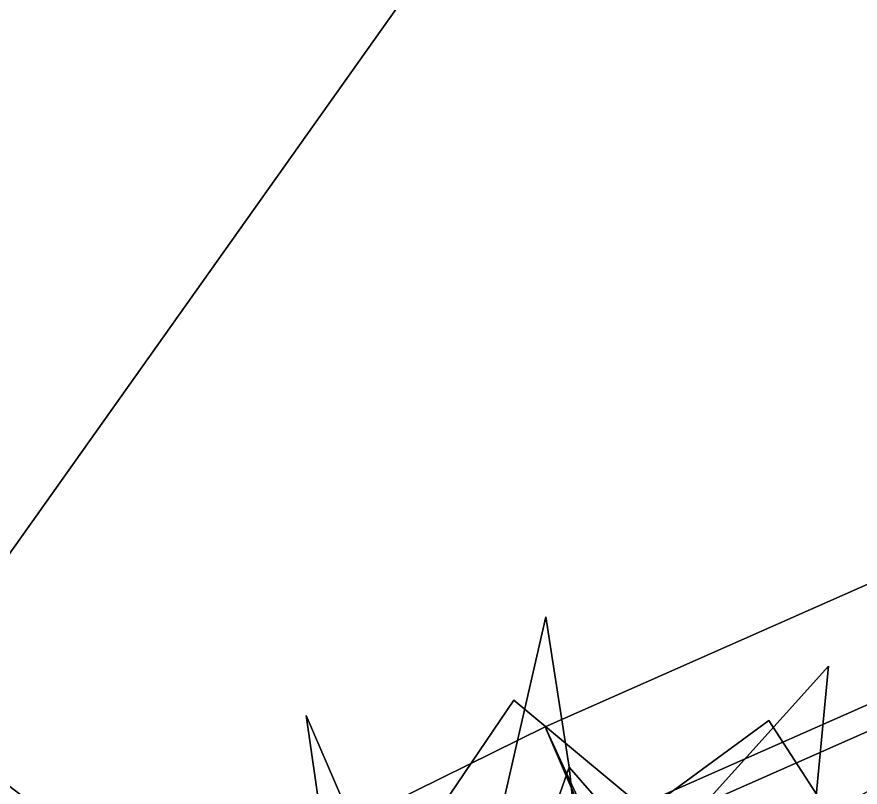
# Model space of a CAD drawing. Header units: metres. Extents: x -219 to 389, y -251 to 301.
# Drawn here: x -67.51 to -60.51, y 27.94 to 34.34 of the extents above; entities that cross this region are included whole.
import ezdxf

# ---------------------------------------------------------------- set-up
doc = ezdxf.new("R2010")
doc.units = ezdxf.units.M

msp = doc.modelspace()

# ---------------------------------------------------------------- linework, layer by layer
at = {"layer": 'Breeder_1Pdcel', "color": 3}
for points in [[(-59.4384, 29.07397, 487.1073), (-62.7424, 27.614, 487.1395), (-63.124, 28.4423, 485.6607), (-59.8209, 29.9044, 485.6247)], [(-59.8209, 29.9044, 485.6247), (-63.124, 28.4423, 485.6607), (-62.6846, 27.4168, 484.3667), (-59.4543, 28.8454, 484.3292)], [(-58.8446, 27.5217, 486.6925), (-62.0764, 26.09653, 486.7239), (-62.7424, 27.614, 487.1395), (-59.4384, 29.07397, 487.1073)], [(-59.4543, 28.8454, 484.3292), (-62.6846, 27.4168, 484.3667), (-62.04086, 25.9753, 485.0201), (-58.8544, 27.3813, 484.9854)], [(-62.7424, 27.614, 487.1395), (-65.9821, 26.01754, 487.0786), (-66.3627, 26.8437, 485.6035), (-63.124, 28.4423, 485.6607)], [(-63.124, 28.4423, 485.6607), (-66.3627, 26.8437, 485.6035), (-65.8522, 25.8546, 484.3132), (-62.6846, 27.4168, 484.3667)]]:
    msp.add_3dface(points, dxfattribs=at)
at = {"layer": 'Breeder_FruitR', "color": 3}
for points in [[(-64.3086, 24.1594, 507.679), (-63.1181, 29.3561, 511.617), (-62.9233, 28.1086, 512.2017)], [(-64.3086, 24.1594, 507.679), (-62.9233, 28.1086, 512.2017), (-63.1181, 29.3561, 511.617)], [(-63.8065, 25.5758, 508.8324), (-60.7736, 28.9472, 513.6662), (-60.9021, 27.5789, 513.8842)], [(-63.8065, 25.5758, 508.8324), (-60.9021, 27.5789, 513.8842), (-60.7736, 28.9472, 513.6662)], [(-60.6325, 25.3791, 505.1702), (-60.7059, 27.7387, 508.0374), (-58.7815, 28.8145, 505.9309)], [(-60.6325, 25.3791, 505.1702), (-58.7815, 28.8145, 505.9309), (-60.7059, 27.7387, 508.0374)], [(-59.1396, 25.9628, 503.573), (-60.6325, 25.3791, 505.1702), (-58.7815, 28.8145, 505.9309)], [(-59.1396, 25.9628, 503.573), (-58.7815, 28.8145, 505.9309), (-60.6325, 25.3791, 505.1702)], [(-59.04827, 28.6866, 505.6149), (-61.01464, 27.5907, 507.6717), (-57.5578, 26.8533, 508.8125)], [(-59.04827, 28.6866, 505.6149), (-57.5578, 26.8533, 508.8125), (-61.01464, 27.5907, 507.6717)], [(-64.2008, 27.4557, 510.9995), (-63.3834, 28.6629, 511.1992), (-58.9308, 24.9576, 513.2041)], [(-64.2008, 27.4557, 510.9995), (-58.9308, 24.9576, 513.2041), (-63.3834, 28.6629, 511.1992)], [(-64.2237, 22.4198, 506.934), (-65.1052, 28.5376, 509.3269), (-64.6965, 27.5871, 510.2573)], [(-64.2237, 22.4198, 506.934), (-64.6965, 27.5871, 510.2573), (-65.1052, 28.5376, 509.3269)], [(-62.4216, 27.6482, 512.7935), (-61.2694, 28.4945, 513.142), (-57.9422, 23.3522, 513.3875)], [(-62.4216, 27.6482, 512.7935), (-57.9422, 23.3522, 513.3875), (-61.2694, 28.4945, 513.142)], [(-64.3086, 24.1594, 507.679), (-62.9233, 28.1086, 512.2017), (-62.6016, 25.0668, 509.7435)], [(-64.3086, 24.1594, 507.679), (-62.6016, 25.0668, 509.7435), (-62.9233, 28.1086, 512.2017)], [(-62.6016, 25.0668, 509.7435), (-62.9233, 28.1086, 512.2017), (-62.05937, 27.1146, 512.8866)], [(-62.6016, 25.0668, 509.7435), (-62.05937, 27.1146, 512.8866), (-62.9233, 28.1086, 512.2017)]]:
    msp.add_3dface(points, dxfattribs=at)
at = {"layer": 'Breeder_Leaf', "color": 3}
for points in [[(-68.4569, 28.6295, 299.9807), (-80.8844, 68.476, 303.2334), (-48.9649, 56.1049, 300.7733)], [(-68.4569, 28.6295, 299.9807), (-48.9649, 56.1049, 300.7733), (-80.8844, 68.476, 303.2334)], [(-48.9649, 56.1049, 300.7733), (-42.8672, 9.06382, 299.6137), (-68.4569, 28.6295, 299.9807)], [(-48.9649, 56.1049, 300.7733), (-68.4569, 28.6295, 299.9807), (-42.8672, 9.06382, 299.6137)], [(-42.8672, 9.06382, 299.6137), (-90.03381, 2.6614, 312.9969), (-68.4569, 28.6295, 299.9807)], [(-42.8672, 9.06382, 299.6137), (-68.4569, 28.6295, 299.9807), (-90.03381, 2.6614, 312.9969)]]:
    msp.add_3dface(points, dxfattribs=at)
at = {"layer": 'Breeder_Stipule', "color": 3}
for points in [[(-40.7742, 22.1962, 193.8529), (-58.6097, 49.1737, 163.8677), (-73.305, 59.6893, 195.727)], [(-40.7742, 22.1962, 193.8529), (-73.305, 59.6893, 195.727), (-58.6097, 49.1737, 163.8677)], [(-73.305, 59.6893, 195.727), (-45.6419, 58.4791, 216.8646), (-40.7742, 22.1962, 193.8529)], [(-73.305, 59.6893, 195.727), (-40.7742, 22.1962, 193.8529), (-45.6419, 58.4791, 216.8646)], [(-70.505, 13.5152, 99.7083), (-95.1208, 57.4769, 132.7966), (-52.5765, 33.2177, 138.8431)], [(-70.505, 13.5152, 99.7083), (-52.5765, 33.2177, 138.8431), (-95.1208, 57.4769, 132.7966)], [(-70.505, 13.5152, 99.7083), (-63.6128, 20.2374, 50.9523), (-104.2402, 42.9456, 57.571)], [(-70.505, 13.5152, 99.7083), (-104.2402, 42.9456, 57.571), (-63.6128, 20.2374, 50.9523)], [(-70.505, 13.5152, 99.7083), (-52.5765, 33.2177, 138.8431), (-0.7733, -7.4849, 93.9496)], [(-70.505, 13.5152, 99.7083), (-0.7733, -7.4849, 93.9496), (-52.5765, 33.2177, 138.8431)]]:
    msp.add_3dface(points, dxfattribs=at)

doc.saveas('drawing.dxf')
